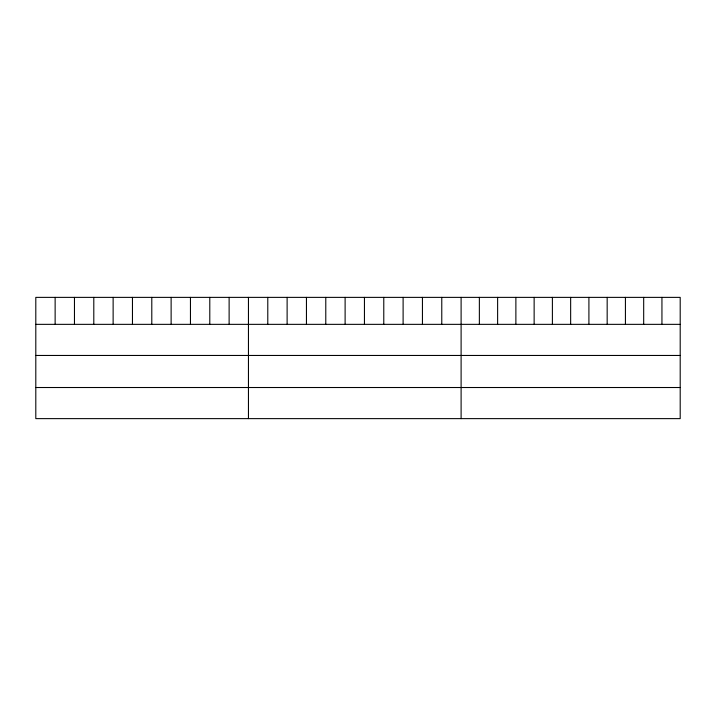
<?xml version="1.0" encoding="UTF-8"?>
<svg xmlns="http://www.w3.org/2000/svg" width="716" height="716" viewBox="0 0 716 716"><rect width="100%" height="100%" fill="white"/><g stroke="black" fill="none" stroke-linecap="round" stroke-linejoin="round"><path stroke-width="1.07" d="M680.2 324.348L680.2 418.627L35.8 418.627L35.8 297.373L680.2 297.373L680.2 324.348L35.8 324.348M35.8 355.458L680.2 355.458M35.8 387.517L680.2 387.517M661.942 297.373L661.942 324.348M643.684 297.373L643.684 324.348M625.426 297.373L625.426 324.348M607.168 297.373L607.168 324.348M588.91 297.373L588.91 324.348M570.652 297.373L570.652 324.348M552.394 297.373L552.394 324.348M534.136 297.373L534.136 324.348M515.878 297.373L515.878 324.348M497.62 297.373L497.62 324.348M479.362 297.373L479.362 324.348M461.104 297.373L461.104 418.627M441.772 297.373L441.772 324.348M422.44 297.373L422.44 324.348M403.108 297.373L403.108 324.348M383.776 297.373L383.776 324.348M364.444 297.373L364.444 324.348M345.112 297.373L345.112 324.348M325.78 297.373L325.78 324.348M306.448 297.373L306.448 324.348M287.116 297.373L287.116 324.348M267.784 297.373L267.784 324.348M248.452 297.373L248.452 418.627M229.12 297.373L229.12 324.348M209.788 297.373L209.788 324.348M190.456 297.373L190.456 324.348M171.124 297.373L171.124 324.348M151.792 297.373L151.792 324.348M132.46 297.373L132.46 324.348M113.128 297.373L113.128 324.348M93.796 297.373L93.796 324.348M74.464 297.373L74.464 324.348M55.132 297.373L55.132 324.348"/></g></svg>
